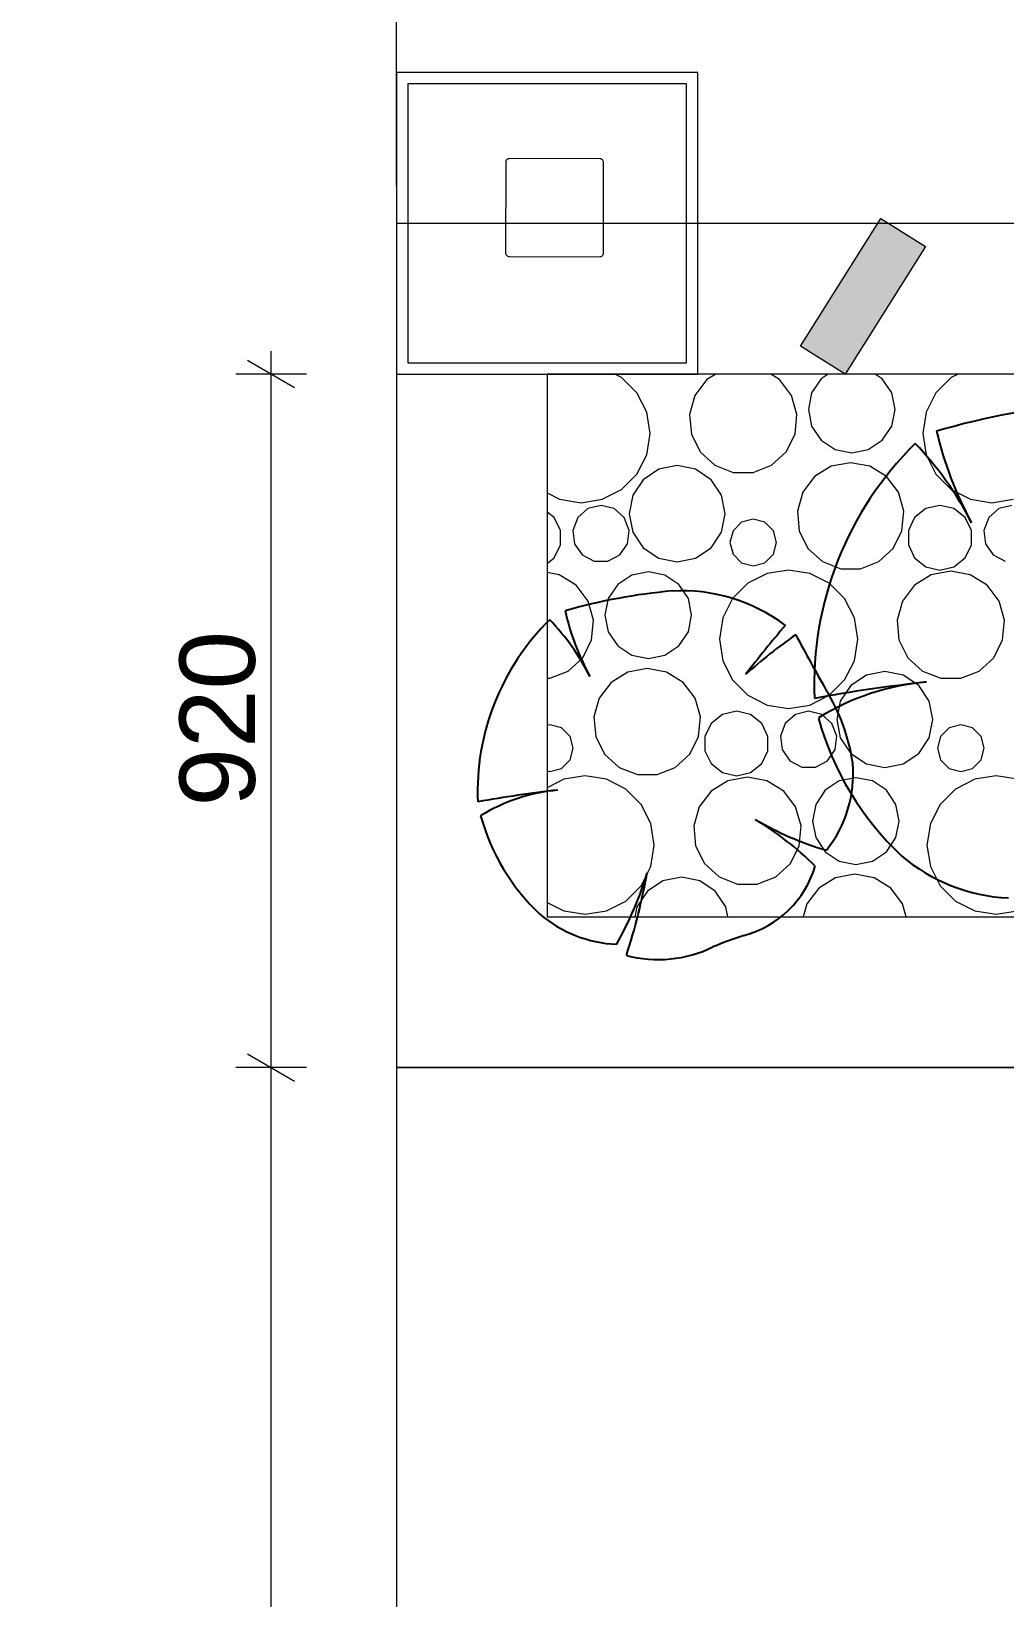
# Model space of a CAD drawing. Header units: millimetres. Extents: x 10585 to 27248, y -6479 to 7523.
# Drawn here: x 14771 to 16063, y 3268 to 5346 of the extents above; entities that cross this region are included whole.
import ezdxf

# ---------------------------------------------------------------- set-up
doc = ezdxf.new("R2010")
doc.units = ezdxf.units.MM
doc.header["$MEASUREMENT"] = 0
doc.layers.add('Dimensioning - General', color=7, linetype='Continuous')
for name, color, linetype, lineweight in [('Dimensioning - General_Pen_No__1', 7, 'Continuous', 13), ('New_0_Pen_No__1', 7, 'Continuous', 13), ('New_2D Drafting - General_Pen_No__1', 7, 'Continuous', 13), ('New_k-jämejoon_Pen_No__1', 7, 'Continuous', 13), ('New_Structural - Bearing_Pen_No__1', 7, 'Continuous', 13)]:
    doc.layers.add(name, color=color, linetype=linetype, lineweight=lineweight)
doc.layers.add('New_KKAEV_Pen_No__150', color=7, linetype='Continuous', lineweight=25, true_color=0x5b5b00)
doc.layers.add('New_Structural - Bearing_Pen_No__102', color=7, linetype='Continuous', lineweight=13, true_color=0xcccccc)
doc.styles.add('GENERATED_STYLE_1', font='')
doc.styles.get('GENERATED_STYLE_1').set_extended_font_data('Arial')
doc.dimstyles.new('GENERATED_STYLE__2', dxfattribs={"dimtxt": 100, "dimasz": 47.5, "dimexe": 0.18, "dimexo": 0.0625, "dimgap": 0, "dimtad": 1, "dimdec": 0, "dimzin": 0, "dimdsep": 46, "dimtxsty": 'GENERATED_STYLE_1', "dimblk": 'ARROWHEAD_2', "dimblk1": 'ARROWHEAD_2', "dimblk2": 'ARROWHEAD_2', "dimcen": 0.09, "dimse1": 1, "dimse2": 1, "dimclrd": 7, "dimclre": 7, "dimclrt": 7, "dimadec": 0, "dimazin": 0, "dimtfac": 1, "dimtdec": 4, "dimtmove": 0, "dimatfit": 3, "dimfxl": 0, "dimtolj": 1, "dimtzin": 0, "dimarcsym": 0})

# ---------------------------------------------------------------- blocks, each defined once
blk = doc.blocks.new('*X1')
at = {"layer": 'New_Structural - Bearing_Pen_No__102', "color": 254, "linetype": 'Continuous', "lineweight": 13, "true_color": 0xcccccc}
for p, q in [((15554.9, 4886.9), (15546, 4891.4)), ((15575.3, 4866.6), (15554.9, 4886.9)), ((15668.1, 4884.2), (15652.3, 4863.2)), ((15679.8, 4891.4), (15668.1, 4884.2)), ((15764.5, 4884.2), (15752.8, 4891.4)), ((15780.4, 4863.2), (15764.5, 4884.2)), ((15819.7, 4885.2), (15807.2, 4866.5)), ((15829, 4891.4), (15819.7, 4885.2)), ((15901, 4885.2), (15891.7, 4891.4)), ((15913.5, 4866.5), (15901, 4885.2)), ((15992.6, 4886.9), (15972.2, 4866.6)), ((16001.5, 4891.4), (15992.6, 4886.9)), ((15588.3, 4841), (15575.3, 4866.6)), ((15652.3, 4863.2), (15645.1, 4837.9)), ((15787.6, 4837.9), (15780.4, 4863.2)), ((15807.2, 4866.5), (15802.8, 4844.5)), ((15917.9, 4844.5), (15913.5, 4866.5)), ((15972.2, 4866.6), (15959.2, 4841)), ((15802.8, 4844.5), (15807.2, 4822.5)), ((15913.5, 4822.5), (15917.9, 4844.5)), ((15592.8, 4812.6), (15588.3, 4841)), ((15645.1, 4837.9), (15647.5, 4811.7)), ((15785.1, 4811.7), (15787.6, 4837.9)), ((15807.2, 4822.5), (15819.7, 4803.8)), ((15901, 4803.8), (15913.5, 4822.5)), ((15959.2, 4841), (15954.7, 4812.6)), ((15588.3, 4784.2), (15592.8, 4812.6)), ((15647.5, 4811.7), (15659.2, 4788.1)), ((15773.4, 4788.1), (15785.1, 4811.7)), ((15819.7, 4803.8), (15838.3, 4791.3)), ((15882.4, 4791.3), (15901, 4803.8)), ((15954.7, 4812.6), (15959.2, 4784.2)), ((15575.3, 4758.6), (15588.3, 4784.2)), ((15659.2, 4788.1), (15678.6, 4770.4)), ((15754, 4770.4), (15773.4, 4788.1)), ((15838.3, 4791.3), (15860.4, 4787)), ((15860.4, 4787), (15882.4, 4791.3)), ((15959.2, 4784.2), (15972.2, 4758.6)), ((15604.2, 4765.2), (15583.5, 4751.3)), ((15628.6, 4770), (15604.2, 4765.2)), ((15653, 4765.2), (15628.6, 4770)), ((15673.8, 4751.3), (15653, 4765.2)), ((15678.6, 4770.4), (15703.2, 4760.9)), ((15703.2, 4760.9), (15729.5, 4760.9)), ((15729.5, 4760.9), (15754, 4770.4)), ((15833.2, 4769.1), (15811, 4755.4)), ((15858.8, 4773.9), (15833.2, 4769.1)), ((15884.5, 4769.1), (15858.8, 4773.9)), ((15906.6, 4755.4), (15884.5, 4769.1)), ((15529.3, 4725.3), (15554.9, 4738.3)), ((15554.9, 4738.3), (15575.3, 4758.6)), ((15583.5, 4751.3), (15569.7, 4730.6)), ((15687.6, 4730.6), (15673.8, 4751.3)), ((15811, 4755.4), (15795.3, 4734.6)), ((15922.4, 4734.6), (15906.6, 4755.4)), ((15972.2, 4758.6), (15992.6, 4738.3)), ((15992.6, 4738.3), (16018.2, 4725.3)), ((15456.1, 4733.7), (15472.6, 4725.3)), ((15472.6, 4725.3), (15501, 4720.8)), ((15501, 4720.8), (15529.3, 4725.3)), ((15569.7, 4730.6), (15564.8, 4706.2)), ((15692.4, 4706.2), (15687.6, 4730.6)), ((15795.3, 4734.6), (15788.2, 4709.5)), ((15929.5, 4709.5), (15922.4, 4734.6)), ((16018.2, 4725.3), (16046.5, 4720.8)), ((16046.5, 4720.8), (16074.9, 4725.3)), ((15465.3, 4701), (15456.1, 4708.4)), ((15473.6, 4683.8), (15465.3, 4701)), ((15496.6, 4701), (15490.2, 4684.1)), ((15510.1, 4712.9), (15496.6, 4701)), ((15527.6, 4717.2), (15510.1, 4712.9)), ((15545, 4712.9), (15527.6, 4717.2)), ((15558.5, 4701), (15545, 4712.9)), ((15564.9, 4684.1), (15558.5, 4701)), ((15564.8, 4706.2), (15569.7, 4681.8)), ((15687.6, 4681.8), (15692.4, 4706.2)), ((15729.7, 4699.1), (15714.2, 4694.9)), ((15745.2, 4694.9), (15729.7, 4699.1)), ((15788.2, 4709.5), (15790.6, 4683.5)), ((15927.1, 4683.5), (15929.5, 4709.5)), ((15943.9, 4701), (15935.6, 4683.8)), ((15958.8, 4712.9), (15943.9, 4701)), ((15977.4, 4717.2), (15958.8, 4712.9)), ((15996, 4712.9), (15977.4, 4717.2)), ((16010.9, 4701), (15996, 4712.9)), ((16019.2, 4683.8), (16010.9, 4701)), ((16042.2, 4701), (16035.8, 4684.1)), ((16055.6, 4712.9), (16042.2, 4701)), ((16073.1, 4717.2), (16055.6, 4712.9)), ((15473.6, 4664.8), (15473.6, 4683.8)), ((15490.2, 4684.1), (15492.4, 4666.3)), ((15562.7, 4666.3), (15564.9, 4684.1)), ((15569.7, 4681.8), (15583.5, 4661.1)), ((15673.8, 4661.1), (15687.6, 4681.8)), ((15702.8, 4683.6), (15698.7, 4668.1)), ((15714.2, 4694.9), (15702.8, 4683.6)), ((15756.5, 4683.6), (15745.2, 4694.9)), ((15760.7, 4668.1), (15756.5, 4683.6)), ((15790.6, 4683.5), (15802.2, 4660.2)), ((15915.5, 4660.2), (15927.1, 4683.5)), ((15935.6, 4683.8), (15935.6, 4664.8)), ((16019.2, 4664.8), (16019.2, 4683.8)), ((16035.8, 4684.1), (16038, 4666.3)), ((15465.3, 4647.6), (15473.6, 4664.8)), ((15492.4, 4666.3), (15502.6, 4651.5)), ((15552.5, 4651.5), (15562.7, 4666.3)), ((15583.5, 4661.1), (15604.2, 4647.2)), ((15653, 4647.2), (15673.8, 4661.1)), ((15698.7, 4668.1), (15702.8, 4652.6)), ((15756.5, 4652.6), (15760.7, 4668.1)), ((15802.2, 4660.2), (15821.5, 4642.6)), ((15896.2, 4642.6), (15915.5, 4660.2)), ((15935.6, 4664.8), (15943.9, 4647.6)), ((16010.9, 4647.6), (16019.2, 4664.8)), ((16038, 4666.3), (16048.2, 4651.5)), ((15456.1, 4640.2), (15465.3, 4647.6)), ((15502.6, 4651.5), (15518.6, 4643.1)), ((15518.6, 4643.1), (15536.6, 4643.1)), ((15536.6, 4643.1), (15552.5, 4651.5)), ((15604.2, 4647.2), (15628.6, 4642.4)), ((15628.6, 4642.4), (15653, 4647.2)), ((15702.8, 4652.6), (15714.2, 4641.2)), ((15714.2, 4641.2), (15729.7, 4637.1)), ((15729.7, 4637.1), (15745.2, 4641.2)), ((15745.2, 4641.2), (15756.5, 4652.6)), ((15821.5, 4642.6), (15845.8, 4633.2)), ((15871.9, 4633.2), (15896.2, 4642.6)), ((15943.9, 4647.6), (15958.8, 4635.7)), ((15958.8, 4635.7), (15977.4, 4631.4)), ((15977.4, 4631.4), (15996, 4635.7)), ((15996, 4635.7), (16010.9, 4647.6)), ((16048.2, 4651.5), (16064.1, 4643.1)), ((15472.2, 4625), (15456.1, 4628)), ((15494.5, 4611.2), (15472.2, 4625)), ((15568.3, 4624.7), (15549.7, 4612.2)), ((15590.4, 4629), (15568.3, 4624.7)), ((15612.4, 4624.7), (15590.4, 4629)), ((15631, 4612.2), (15612.4, 4624.7)), ((15722.6, 4613.9), (15702.2, 4593.6)), ((15748.2, 4626.9), (15722.6, 4613.9)), ((15776.5, 4631.4), (15748.2, 4626.9)), ((15804.9, 4626.9), (15776.5, 4631.4)), ((15830.5, 4613.9), (15804.9, 4626.9)), ((15850.8, 4593.6), (15830.5, 4613.9)), ((15845.8, 4633.2), (15871.9, 4633.2)), ((15966, 4625), (15943.7, 4611.2)), ((15991.9, 4629.8), (15966, 4625)), ((16017.7, 4625), (15991.9, 4629.8)), ((16040.1, 4611.2), (16017.7, 4625)), ((15510.4, 4590.2), (15494.5, 4611.2)), ((15537.2, 4593.5), (15532.8, 4571.5)), ((15549.7, 4612.2), (15537.2, 4593.5)), ((15643.5, 4593.5), (15631, 4612.2)), ((15647.9, 4571.5), (15643.5, 4593.5)), ((15702.2, 4593.6), (15689.2, 4568)), ((15863.9, 4568), (15850.8, 4593.6)), ((15943.7, 4611.2), (15927.8, 4590.2)), ((16055.9, 4590.2), (16040.1, 4611.2)), ((15517.6, 4564.9), (15510.4, 4590.2)), ((15927.8, 4590.2), (15920.6, 4564.9)), ((16063.1, 4564.9), (16055.9, 4590.2)), ((15515.1, 4538.7), (15517.6, 4564.9)), ((15532.8, 4571.5), (15537.2, 4549.5)), ((15643.5, 4549.5), (15647.9, 4571.5)), ((15689.2, 4568), (15684.7, 4539.6)), ((15868.3, 4539.6), (15863.9, 4568)), ((15920.6, 4564.9), (15923, 4538.7)), ((16060.7, 4538.7), (16063.1, 4564.9)), ((15503.4, 4515.2), (15515.1, 4538.7)), ((15537.2, 4549.5), (15549.7, 4530.8)), ((15549.7, 4530.8), (15568.3, 4518.4)), ((15612.4, 4518.4), (15631, 4530.8)), ((15631, 4530.8), (15643.5, 4549.5)), ((15684.7, 4539.6), (15689.2, 4511.2)), ((15863.9, 4511.2), (15868.3, 4539.6)), ((15923, 4538.7), (15934.8, 4515.2)), ((16049, 4515.2), (16060.7, 4538.7)), ((15484, 4497.4), (15503.4, 4515.2)), ((15568.3, 4518.4), (15590.4, 4514)), ((15590.4, 4514), (15612.4, 4518.4)), ((15689.2, 4511.2), (15702.2, 4485.6)), ((15850.8, 4485.6), (15863.9, 4511.2)), ((15934.8, 4515.2), (15954.2, 4497.4)), ((16029.5, 4497.4), (16049, 4515.2)), ((15459.5, 4487.9), (15484, 4497.4)), ((15563.2, 4496.1), (15541, 4482.4)), ((15588.8, 4500.9), (15563.2, 4496.1)), ((15614.5, 4496.1), (15588.8, 4500.9)), ((15636.6, 4482.4), (15614.5, 4496.1)), ((15879.8, 4492.2), (15859.1, 4478.3)), ((15904.2, 4497), (15879.8, 4492.2)), ((15928.6, 4492.2), (15904.2, 4497)), ((15949.3, 4478.3), (15928.6, 4492.2)), ((15954.2, 4497.4), (15978.7, 4487.9)), ((16005, 4487.9), (16029.5, 4497.4)), ((15456.1, 4487.9), (15459.5, 4487.9)), ((15541, 4482.4), (15525.3, 4461.6)), ((15652.4, 4461.6), (15636.6, 4482.4)), ((15702.2, 4485.6), (15722.6, 4465.3)), ((15830.5, 4465.3), (15850.8, 4485.6)), ((15859.1, 4478.3), (15845.2, 4457.6)), ((15963.2, 4457.6), (15949.3, 4478.3)), ((15978.7, 4487.9), (16005, 4487.9)), ((15525.3, 4461.6), (15518.2, 4436.5)), ((15659.5, 4436.5), (15652.4, 4461.6)), ((15722.6, 4465.3), (15748.2, 4452.3)), ((15748.2, 4452.3), (15776.5, 4447.8)), ((15776.5, 4447.8), (15804.9, 4452.3)), ((15804.9, 4452.3), (15830.5, 4465.3)), ((15845.2, 4457.6), (15840.4, 4433.2)), ((15968, 4433.2), (15963.2, 4457.6)), ((15518.2, 4436.5), (15520.6, 4410.5)), ((15657.1, 4410.5), (15659.5, 4436.5)), ((15673.9, 4428), (15665.6, 4410.8)), ((15688.8, 4439.9), (15673.9, 4428)), ((15707.4, 4444.2), (15688.8, 4439.9)), ((15726, 4439.9), (15707.4, 4444.2)), ((15740.9, 4428), (15726, 4439.9)), ((15749.2, 4410.8), (15740.9, 4428)), ((15772.2, 4428), (15765.8, 4411.2)), ((15785.6, 4439.9), (15772.2, 4428)), ((15803.1, 4444.2), (15785.6, 4439.9)), ((15820.6, 4439.9), (15803.1, 4444.2)), ((15834.1, 4428), (15820.6, 4439.9)), ((15840.5, 4411.2), (15834.1, 4428)), ((15840.4, 4433.2), (15845.2, 4408.8)), ((15963.2, 4408.8), (15968, 4433.2)), ((15459.7, 4426.1), (15456.1, 4425.1)), ((15475.2, 4421.9), (15459.7, 4426.1)), ((15486.5, 4410.6), (15475.2, 4421.9)), ((15490.7, 4395.1), (15486.5, 4410.6)), ((15520.6, 4410.5), (15532.2, 4387.2)), ((15645.5, 4387.2), (15657.1, 4410.5)), ((15665.6, 4410.8), (15665.6, 4391.8)), ((15749.2, 4391.8), (15749.2, 4410.8)), ((15765.8, 4411.2), (15768, 4393.3)), ((15838.3, 4393.3), (15840.5, 4411.2)), ((15845.2, 4408.8), (15859.1, 4388.1)), ((15949.3, 4388.1), (15963.2, 4408.8)), ((15978.4, 4410.6), (15974.2, 4395.1)), ((15989.7, 4421.9), (15978.4, 4410.6)), ((16005.2, 4426.1), (15989.7, 4421.9)), ((16020.8, 4421.9), (16005.2, 4426.1)), ((16032.1, 4410.6), (16020.8, 4421.9)), ((16036.3, 4395.1), (16032.1, 4410.6)), ((15486.5, 4379.6), (15490.7, 4395.1)), ((15532.2, 4387.2), (15551.5, 4369.6)), ((15626.2, 4369.6), (15645.5, 4387.2)), ((15665.6, 4391.8), (15673.9, 4374.6)), ((15740.9, 4374.6), (15749.2, 4391.8)), ((15768, 4393.3), (15778.2, 4378.5)), ((15828.1, 4378.5), (15838.3, 4393.3)), ((15859.1, 4388.1), (15879.8, 4374.2)), ((15928.6, 4374.2), (15949.3, 4388.1)), ((15974.2, 4395.1), (15978.4, 4379.6)), ((16032.1, 4379.6), (16036.3, 4395.1)), ((15456.1, 4365), (15459.7, 4364.1)), ((15459.7, 4364.1), (15475.2, 4368.2)), ((15475.2, 4368.2), (15486.5, 4379.6)), ((15551.5, 4369.6), (15575.8, 4360.2)), ((15601.9, 4360.2), (15626.2, 4369.6)), ((15673.9, 4374.6), (15688.8, 4362.7)), ((15726, 4362.7), (15740.9, 4374.6)), ((15778.2, 4378.5), (15794.1, 4370.1)), ((15794.1, 4370.1), (15812.1, 4370.1)), ((15812.1, 4370.1), (15828.1, 4378.5)), ((15879.8, 4374.2), (15904.2, 4369.4)), ((15904.2, 4369.4), (15928.6, 4374.2)), ((15978.4, 4379.6), (15989.7, 4368.2)), ((15989.7, 4368.2), (16005.2, 4364.1)), ((16005.2, 4364.1), (16020.8, 4368.2)), ((16020.8, 4368.2), (16032.1, 4379.6)), ((15478.2, 4353.9), (15456.1, 4342.7)), ((15506.5, 4358.4), (15478.2, 4353.9)), ((15534.9, 4353.9), (15506.5, 4358.4)), ((15560.5, 4340.9), (15534.9, 4353.9)), ((15575.8, 4360.2), (15601.9, 4360.2)), ((15696, 4352), (15673.7, 4338.2)), ((15688.8, 4362.7), (15707.4, 4358.4)), ((15721.9, 4356.8), (15696, 4352)), ((15707.4, 4358.4), (15726, 4362.7)), ((15747.7, 4352), (15721.9, 4356.8)), ((15770.1, 4338.2), (15747.7, 4352)), ((15843.9, 4351.7), (15825.2, 4339.2)), ((15865.9, 4356), (15843.9, 4351.7)), ((15887.9, 4351.7), (15865.9, 4356)), ((15906.6, 4339.2), (15887.9, 4351.7)), ((16023.7, 4353.9), (15998.1, 4340.9)), ((16052.1, 4358.4), (16023.7, 4353.9)), ((16080.5, 4353.9), (16052.1, 4358.4)), ((15580.8, 4320.6), (15560.5, 4340.9)), ((15673.7, 4338.2), (15657.8, 4317.2)), ((15785.9, 4317.2), (15770.1, 4338.2)), ((15825.2, 4339.2), (15812.8, 4320.5)), ((15919.1, 4320.5), (15906.6, 4339.2)), ((15998.1, 4340.9), (15977.8, 4320.6)), ((15593.9, 4295), (15580.8, 4320.6)), ((15657.8, 4317.2), (15650.6, 4291.9)), ((15793.1, 4291.9), (15785.9, 4317.2)), ((15812.8, 4320.5), (15808.4, 4298.5)), ((15923.5, 4298.5), (15919.1, 4320.5)), ((15977.8, 4320.6), (15964.8, 4295)), ((15598.3, 4266.6), (15593.9, 4295)), ((15650.6, 4291.9), (15653, 4265.7)), ((15790.7, 4265.7), (15793.1, 4291.9)), ((15808.4, 4298.5), (15812.8, 4276.5)), ((15919.1, 4276.5), (15923.5, 4298.5)), ((15964.8, 4295), (15960.3, 4266.6)), ((15593.9, 4238.2), (15598.3, 4266.6)), ((15653, 4265.7), (15664.8, 4242.2)), ((15779, 4242.2), (15790.7, 4265.7)), ((15812.8, 4276.5), (15825.2, 4257.8)), ((15906.6, 4257.8), (15919.1, 4276.5)), ((15960.3, 4266.6), (15964.8, 4238.2)), ((15664.8, 4242.2), (15684.2, 4224.4)), ((15759.5, 4224.4), (15779, 4242.2)), ((15825.2, 4257.8), (15843.9, 4245.4)), ((15843.9, 4245.4), (15865.9, 4241)), ((15865.9, 4241), (15887.9, 4245.4)), ((15887.9, 4245.4), (15906.6, 4257.8)), ((15580.8, 4212.6), (15593.9, 4238.2)), ((15609.8, 4219.2), (15589.1, 4205.4)), ((15634.2, 4224), (15609.8, 4219.2)), ((15658.6, 4219.2), (15634.2, 4224)), ((15679.3, 4205.4), (15658.6, 4219.2)), ((15684.2, 4224.4), (15708.7, 4214.9)), ((15735, 4214.9), (15759.5, 4224.4)), ((15838.8, 4223.1), (15816.6, 4209.4)), ((15864.4, 4227.9), (15838.8, 4223.1)), ((15890, 4223.1), (15864.4, 4227.9)), ((15912.2, 4209.4), (15890, 4223.1)), ((15964.8, 4238.2), (15977.8, 4212.6)), ((15560.5, 4192.3), (15580.8, 4212.6)), ((15589.1, 4205.4), (15575.2, 4184.6)), ((15693.2, 4184.6), (15679.3, 4205.4)), ((15708.7, 4214.9), (15735, 4214.9)), ((15816.6, 4209.4), (15800.9, 4188.6)), ((15927.9, 4188.6), (15912.2, 4209.4)), ((15977.8, 4212.6), (15998.1, 4192.3)), ((15456.1, 4190.5), (15478.2, 4179.3)), ((15478.2, 4179.3), (15506.5, 4174.8)), ((15506.5, 4174.8), (15534.9, 4179.3)), ((15534.9, 4179.3), (15560.5, 4192.3)), ((15575.2, 4184.6), (15572.6, 4171.4)), ((15695.8, 4171.4), (15693.2, 4184.6)), ((15800.9, 4188.6), (15796, 4171.4)), ((15932.8, 4171.4), (15927.9, 4188.6)), ((15998.1, 4192.3), (16023.7, 4179.3)), ((16023.7, 4179.3), (16052.1, 4174.8)), ((16052.1, 4174.8), (16080.5, 4179.3))]:
    blk.add_line(p, q, dxfattribs=at)
blk = doc.blocks.new('*D9')
at = {"layer": 'Dimensioning - General_Pen_No__1', "color": 7, "linetype": 'Continuous', "lineweight": 13}
for p, q in [((15136.4, 3971.4), (15042.7, 3971.4)), ((15058.3, 3989.5), (15120.8, 3953.4)), ((15089.5, 1671.1), (15089.5, 3971.4)), ((15058.3, 1689.2), (15120.8, 1653.1)), ((15136.4, 1671.1), (15042.7, 1671.1)), ((15089.5, 1640.6), (15089.5, 1671.1))]:
    blk.add_line(p, q, dxfattribs=at)
at = {"layer": 'Dimensioning - General_Pen_No__1', "color": 7, "lineweight": 13, "insert": (15069.5, 2650.3), "char_height": 100, "attachment_point": 7, "rotation": 90, "style": 'GENERATED_STYLE_1'}
blk.add_mtext('\\A1;{\\pql;\\fArial|b0|i0|c0|p34;2\xa0300}', dxfattribs=at)
blk = doc.blocks.new('ARROWHEAD_2')
at = {"color": 0, "linetype": 'Continuous', "lineweight": 0}
for p, q in [((-0.378, -0.655), (0.378, 0.655)), ((0, 0), (-1, 0))]:
    blk.add_line(p, q, dxfattribs=at)
blk = doc.blocks.new('*D10')
at = {"layer": 'Dimensioning - General_Pen_No__1', "color": 7, "linetype": 'Continuous', "lineweight": 13}
for p, q in [((15120.8, 4873.4), (15058.3, 4909.5)), ((15089.5, 4891.4), (15089.5, 4922)), ((15136.4, 4891.4), (15042.7, 4891.4)), ((15089.5, 3971.4), (15089.5, 4891.4)), ((15136.4, 3971.4), (15042.7, 3971.4)), ((15058.3, 3989.5), (15120.8, 3953.4))]:
    blk.add_line(p, q, dxfattribs=at)
at = {"layer": 'Dimensioning - General_Pen_No__1', "color": 7, "lineweight": 13, "insert": (15069.5, 4317.6), "char_height": 100, "attachment_point": 7, "rotation": 90, "style": 'GENERATED_STYLE_1'}
blk.add_mtext('\\A1;{\\pql;\\fArial|b0|i0|c0|p34;920}', dxfattribs=at)

msp = doc.modelspace()

# ---------------------------------------------------------------- hatches: boundary and pattern name
at = {"layer": 'New_Structural - Bearing_Pen_No__1', "linetype": 'Continuous', "lineweight": 13}
msp.add_hatch(color=7, dxfattribs=at).paths.add_polyline_path([(15792.5, 4928.6), (15851.8, 4891.4), (15958.1, 5060.8), (15898.9, 5098)])

# ---------------------------------------------------------------- linework, layer by layer
at = {"layer": 'New_0_Pen_No__1', "color": 7, "linetype": 'Continuous', "lineweight": 13}
msp.add_line((15256.1, 5141.4), (15256.1, 6454.9), dxfattribs=at)
at = {"layer": 'New_2D Drafting - General_Pen_No__1', "color": 7, "linetype": 'Continuous', "lineweight": 13}
for p, q in [((15656.1, 5291.4), (15256.1, 5291.4)), ((15256.1, 5291.4), (15256.1, 4891.4)), ((15656.1, 4891.4), (15656.1, 5291.4)), ((15641.1, 5276.4), (15271.1, 5276.4)), ((15271.1, 5276.4), (15271.1, 4906.4)), ((15641.1, 4906.4), (15641.1, 5276.4)), ((15271.1, 4906.4), (15641.1, 4906.4)), ((15256.1, 4891.4), (15656.1, 4891.4))]:
    msp.add_line(p, q, dxfattribs=at)
at = {"layer": 'New_k-jämejoon_Pen_No__1', "color": 7, "linetype": 'Continuous', "lineweight": 13}
msp.add_lwpolyline([(15401, 5172.3), (15400.9, 5052.3, 0.414214), (15405.9, 5047.3), (15525.9, 5047.2, 0.414214), (15530.9, 5052.2), (15531, 5172.2, 0.414214), (15526, 5177.2), (15406, 5177.3, 0.414214)], format="xyb", close=True, dxfattribs=at)
at = {"layer": 'New_KKAEV_Pen_No__150', "color": 58, "linetype": 'Continuous', "lineweight": 25, "true_color": 0x5b5b00}
for centre, radius, start, end in [((16261.2, 3819.1), 1037.5, 94.9279, 106.1252), ((16449.7, 4927.5), 489.6, 193.1802, 208.4528), ((16259.4, 4479.2), 448.9, 134.5126, 182.2962), ((15632.3, 4498.6), 433.6, 26.8241, 43.917), ((15685.6, 3865.3), 741.1, 94.9279, 106.1252), ((15634.5, 4374.4), 229.6, 53.151, 93.1386), ((15820.3, 4657), 349.7, 193.1802, 208.4528), ((15684.3, 4336.8), 320.7, 134.5126, 182.2962), ((15236.4, 4350.6), 309.7, 26.8241, 43.917), ((17449, 3145.7), 2192.4, 139.8879, 142.0917), ((16180, 3979.5), 689.7, 124.8214, 131.9203), ((20676.4, 7181.1), 5555.3, 208.3209, 209.1802), ((16187.3, 2399.1), 2096.2, 96.2349, 100.3463), ((15988.3, 4157.6), 326.6, 95.0422, 121.799), ((15608.7, 4338.2), 255.7, 8.332, 31.7159), ((16195.6, 4539.2), 393.4, 195.3375, 226.8029), ((15697.6, 4361.7), 164.7, 321.6944, 4.7098), ((15632.9, 2851), 1497.3, 96.2349, 100.3463), ((15490.7, 4107.1), 233.3, 95.0422, 121.799), ((15638.8, 4379.7), 281, 195.3375, 226.8029), ((15519.9, 3945.2), 413.9, 45.1451, 59.1049), ((15954, 4684.3), 443.3, 240.0024, 253.3193), ((16079.7, 4433.2), 237.1, 229.6822, 267.2692), ((15168.1, 4354), 438.6, 330.0173, 343.5538), ((14755.1, 4380.2), 847.1, 342.1064, 349.7754), ((15682.6, 4276.7), 134.7, 284.96, 343.5773), ((15556, 4304), 169.3, 229.6822, 267.2692), ((15855.8, 3707.4), 460.5, 107.4908, 112.9598), ((15602.9, 4283.8), 169.1, 255.7331, 295.681)]:
    msp.add_arc(centre, radius, start, end, dxfattribs=at)
at = {"layer": 'New_Structural - Bearing_Pen_No__1', "color": 7, "linetype": 'Continuous', "lineweight": 13, "flags": 128}
for points in [[(15256.1, 3971.4), (19985.3, 3971.4), (19985.3, 5091.4), (15256.1, 5091.4)], [(15456.1, 4171.4), (19785.3, 4171.4), (19785.3, 4891.4), (15456.1, 4891.4)], [(15256.1, 1671.1), (17570.7, 1671.1), (17570.7, 3971.4), (15256.1, 3971.4)]]:
    msp.add_lwpolyline(points, close=True, dxfattribs=at)
at = {"layer": 'New_Structural - Bearing_Pen_No__1', "color": 7, "linetype": 'Continuous', "lineweight": 13}
msp.add_lwpolyline([(15792.5, 4928.6), (15898.9, 5098), (15958.1, 5060.8), (15851.8, 4891.4)], close=True, dxfattribs=at)

# ---------------------------------------------------------------- block references
at = {"layer": 'New_Structural - Bearing_Pen_No__102', "color": 254, "linetype": 'Continuous', "lineweight": 13, "true_color": 0xcccccc}
msp.add_blockref('*X1', (0, 0), dxfattribs=at)

# ---------------------------------------------------------------- dimensions: what is measured, and where the dimension line sits
at = {"layer": 'Dimensioning - General', "color": 7, "linetype": 'Continuous', "lineweight": 13}
for base, p1, p2, picture, middle in [((15089.5, 4891.4), (15424.5, 3971.4), (21775.3, 4891.4), '*D10', (15019.5, 4431.9)), ((15089.5, 3971.4), (17570.7, 1671.1), (15424.5, 3971.4), '*D9', (15019.5, 2822.1))]:
    dim = msp.add_linear_dim(base=base, p1=p1, p2=p2, angle=90, dimstyle='GENERATED_STYLE__2', dxfattribs=at)
    dim.commit()
    dim.dimension.update_dxf_attribs({"geometry": picture, "text_midpoint": middle, "dimtype": 160, "text_rotation": 90})

doc.saveas('drawing.dxf')
